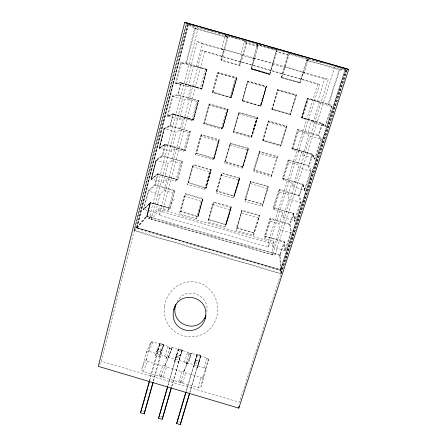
<?xml version="1.0" encoding="UTF-8"?>
<svg xmlns="http://www.w3.org/2000/svg" width="447" height="447" viewBox="0 0 447 447"><rect width="100%" height="100%" fill="white"/><g stroke="black" fill="none" stroke-linecap="round" stroke-linejoin="round"><path stroke-width="0.34" stroke-dasharray="2.23 1.68" d="M345.749 70.112L281.118 270.089L281.113 273.62L280.565 273.821L346.665 69.391M200.865 355.466L197.563 367.836L193.73 366.702L197.066 354.683C198.177 353.851 202.206 355.063 200.301 357.242L189.785 392.488M188.025 24.043L136.67 227.909L136.978 228.143L147.13 216.314L150.684 202.586L150.142 202.72L143.437 209.783L148.287 190.679L154.818 184.622L174.811 190.59L170.044 208.553L150.192 202.966L143.437 209.783M259.226 151.388L259.483 151.941L253.851 171.553L271.446 176.66L271.463 174.961L277.011 156.975L277.587 156.612L259.226 151.388L253.645 170.162L271.798 175.531L271.463 174.961L254.153 169.933L253.645 170.162M264.926 238.681L264.97 236.005L270.301 218.89L270.005 218.27L290.232 224.282L291.271 232.501L285.253 251.153L284.895 250.493L273.553 247.169L273.508 241.19L264.926 238.681L270.306 221.416L270.301 218.89L289.991 224.634L293.673 213.912L293.383 213.225L273.832 207.531L273.268 207.777L278.995 189.355L299.49 195.417L301.054 202.156L294.875 221.315L294.506 220.662L283.007 217.298L282.627 212.291L273.938 209.755L273.832 207.531L279.297 189.981L278.995 189.355M268.446 247.169L268.586 241.022L317.789 84.047L319.594 84.422L268.446 247.169L159.037 215.158L202.038 50.612L319.594 84.422M256.835 44.13L257.992 46.594L251.521 68.838L269.893 74.213L251.203 69.034L270.072 74.565L269.675 73.856L272.564 63.597L276.425 50.41L277.034 49.958L276.956 51.338L270.072 74.565L251.203 69.034L257.55 45.98L256.835 44.13L277.034 49.958M143.66 209.503L148.583 191.148L155.064 185.388L158.059 173.944L157.517 173.917L151.125 179.51L156.104 159.886L162.306 155.36L182.56 161.406L177.733 179.934L157.562 174.179L151.125 179.51M345.771 69.687L281.074 269.809L280.336 270.156L345.296 69.078M197.563 367.836L199.178 361.489C198.68 360.148 194.607 358.952 194.965 361.807L186.103 391.695M159.015 148.41L165.122 144.655L185.555 150.471L190.506 131.457L170.061 125.356L164.133 128.25L159.015 148.41L165.334 144.208L165.625 144.415L162.563 156.132L156.394 160.389L151.343 179.23L156.104 159.886M262.948 140.989L268.569 121.405L286.331 126.495L286.499 127.456L280.777 146.158L262.948 140.989L268.524 122.26L268.301 120.858L286.913 126.132L280.912 145.443L262.573 140.129L268.301 120.858M206.788 311.743C210.029 294.394 184.946 285.583 177.129 301.669M208.257 360.025L207.877 358.511L206.855 357.801L190.5 353.191L189.64 353.583L188.93 354.633L191.433 353.236L188.573 363.115L186.986 363.288L185.98 364.551L189.204 354.052L188.148 352.365L171.871 347.464L170.653 347.705L169.698 348.934L168.329 346.391L152.014 341.787L150.589 342.938L146.175 352.744L141.772 368.931L141.962 370.518L143.196 371.518L199.435 387.99L200.558 387.376L201.049 386.538L205.922 370.462L208.257 360.025L203.469 375.938L201.049 386.538M250.381 181.13L250.633 181.694L244.995 201.318L262.355 206.38L262.523 204.212L267.932 186.673L268.502 186.304L250.381 181.13L244.939 199.435L262.802 204.637L268.502 186.304M262.355 206.38L267.781 188.645L267.932 186.673L250.633 181.694L244.995 201.318M167.748 386.236L176.816 354.499L180.554 355.605L171.419 387.325M182.22 350.135L178.521 348.878L167.921 385.984M257.193 44.56L257.204 45.002L276.425 50.41L269.764 73.951L251.382 68.592L254.181 58.725L241.944 55.204L240.777 54.461L244.57 41.04L245.14 40.772L246.694 42.783L240.084 65.832L221.31 60.434L221.813 60.094L227.791 37.928L227.657 37.297L224.875 34.961L227.657 37.297M149.717 380.576L159.948 343.346L163.658 344.637L153.36 381.66M241.76 210.124L242.006 210.688L236.362 230.328L253.494 235.34L253.807 232.725L259.087 215.616L259.646 215.247L241.76 210.124L236.457 227.97L254.092 233.122L259.646 215.247M253.494 235.34L258.785 218.052L259.087 215.616L242.006 210.688L236.362 230.328M195.507 360.075L195.428 360.377L199.178 361.489L200.843 355.605M221.813 60.094L220.93 59.831L223.601 49.935L221.729 48.986L225.254 35.391L227.361 37.313L221.31 60.434M259.282 153.31L259.483 151.941L277.011 156.975L277.017 158.456L259.282 153.31L253.851 171.553M182.247 350.007L178.403 362.154L174.576 361.02L178.521 348.878M164.133 128.25L159.238 148.141L164.423 128.792L170.162 126.082L173.335 114.371C173.397 112.147 167.977 116.851 167.184 116.365L172.386 95.736L177.951 94.557L198.781 100.659L193.579 120.243L172.721 114.153L167.184 116.365M172.386 95.736L172.844 96.429L178.051 95.278L181.359 82.762L175.52 83.528L180.979 82.784M163.585 344.57L159.266 356.482L155.444 355.348L156.528 351.437L159.786 343.642L163.507 344.743L163.663 344.447M198.781 100.659L198.177 101.016L178.051 95.278L177.738 94.518L180.689 83.036L201.815 89.216L207.157 69.112L185.835 62.882L180.873 62.312L180.946 62.647L181.331 63.044L186.153 63.653L195.311 28.619L195.317 27.898L189.629 24.507M178.18 350.224L178.414 349.157L182.141 350.264M205.922 370.462L205.771 368.859L204.843 367.965L188.573 363.115M204.536 367.847L206.855 357.801L208.168 359.075L208.19 360.338M198.468 387.94L200.971 377.307L202.759 376.972L203.469 375.938L202.497 377.139L200.971 377.307L185.695 372.776L184.684 372.072L184.086 370.842L191.433 353.236L184.242 370.563M270.005 218.27L264.423 236.228L264.97 236.005L284.51 241.872L280.157 255.516L146.951 216.694L150.527 203.027M182.56 161.406L181.99 161.758L177.314 179.381L175.721 181.13L167.083 178.61L163.272 182.382L151.65 179.068L156.187 160.155L168.078 163.848L171.749 160.702L174.906 148.611L183.661 151.153L185.142 149.885L189.936 131.804L190.506 131.457M174.906 148.611L171.33 151.332L159.545 147.985L164.211 128.54L176.269 132.29L179.694 130.228L182.929 117.812L191.802 120.383L193.227 119.679L198.177 101.016L196.797 101.53L187.852 98.943L184.684 99.86L172.844 96.429L167.865 116.03L167.446 116.125M134.011 230.289L136.301 227.64L136.905 227.674L280.604 269.792L281.118 270.089L281.247 273.413L134.011 230.289L186.075 23.87M99.312 364.651L101.346 361.249L186.516 23.412M186.55 24.172L134.307 230.92L280.761 273.804L280.414 270.089L345.268 69.274L335.211 66.396M136.301 227.64L187.857 24.155L188.433 24.384L136.905 227.674L134.391 230.948M227.59 37.883L227.752 37.615L227.791 37.928L194.641 28.401L187.852 24.373L188.321 24.479L136.955 228.048L280.509 270.161L281.074 269.809L280.414 255.259L279.883 254.857L147.287 216.046L146.61 216.091L136.531 227.545L281.074 269.809M175.52 83.528L180.873 62.312M187.852 98.943L191.176 86.193L188.114 86.634L176.207 83.203L181.331 63.044C189.651 65.586 198.133 67.497 206.548 69.464L207.157 69.112M193.579 120.243L198.177 101.016M201.815 89.216L206.548 69.464L186.153 63.653L185.835 62.882L194.641 28.401L195.317 27.898L227.389 37.107M149.086 218.862L148.773 218.259L150.835 215.795L151.354 215.812L149.019 218.829L198.513 26.854M151.421 219.471L197.378 41.66L328.355 79.303L272.631 254.958L151.421 219.471L158.707 210.727L159.462 207.844L167.988 210.336L169.687 208.14L174.246 190.958L174.811 190.59M170.044 208.553L169.687 208.14L150.388 202.575L143.962 209.336L155.427 212.61L160.11 194.568L164.01 190.394L167.083 178.61M163.272 182.382L168.078 163.848M171.33 151.332L176.269 132.29M198.44 100.86L193.383 119.908L173.386 113.89L167.865 116.03L179.605 119.427L184.684 99.86M188.114 86.634L193.333 66.514M149.415 380.788L158.143 348.967L161.864 350.252L153.081 381.878M159.663 344.738L159.948 343.346M196.227 66.81L202.228 43.789L197.378 41.66M159.037 215.158L163.054 210.163L204.709 51.522L202.038 50.612M182.203 350.085L171.564 387.068M167.988 210.336L172.603 192.903L174.246 190.958L154.763 185.181L157.517 173.917M175.721 181.13L180.459 163.239L181.99 161.758L162.255 155.919L165.077 144.37M183.661 151.153L188.522 132.787L189.936 131.804L170.162 126.082L169.849 125.333L173.011 113.907M191.802 120.383L196.797 101.53M205.296 69.419L200.172 88.791L201.625 88.869L206.81 69.313M181.376 82.879L201.463 88.623L206.548 69.464M189.975 392.12L200.301 357.242L196.591 356.142L186.136 391.404M180.437 211.593L180.867 211.409L197.831 216.46L202.793 198.954L198.015 216.734L203.117 198.753L202.541 199.122L197.686 216.32L196.445 218.656L179.364 213.666L184.075 196.25L185.511 194.205L185.287 193.646L203.117 198.753L198.015 216.734L180.437 211.593L185.287 193.646M188.198 182.896L188.64 182.683L205.821 187.801L210.906 169.843L206 188.086L211.235 169.648L210.654 170.011L205.67 187.645L204.553 189.534L187.248 184.488L192.076 166.619L193.4 165.044L193.171 164.49L211.235 169.648L206 188.086L188.198 182.896L193.171 164.49M212.873 159.64L217.968 141.33L218.974 140.146L213.867 158.232L212.873 159.64L195.339 154.545L200.295 136.206L201.496 135.123L218.974 140.146L219.561 139.782L201.262 134.581L196.155 153.461L214.258 158.814L219.561 139.782M221.416 128.959L226.646 110.158L227.512 109.493L222.276 128.049L221.416 128.959L203.642 123.813L208.732 104.978L209.805 104.419L227.512 109.493L228.11 109.141L209.565 103.877L204.324 123.26L222.6 128.552L228.11 109.141L222.6 128.552L227.769 109.342L222.416 128.244L204.793 122.986L204.324 123.26M212.169 92.255L217.398 72.906L236.284 78.029L236.882 77.677L218.086 72.364L212.705 92.261L231.228 97.608L236.882 77.677L231.228 97.608L236.541 77.879L231.049 97.284L213.191 91.953L212.169 92.255L230.183 97.452L230.909 97.072L236.284 78.029L235.558 78.141L217.398 72.906M150.589 342.938L146.135 359.259L146.376 360.489L147.566 361.455L162.809 365.981L164.317 365.814L165.155 364.903L172.179 347.531L169.698 348.934M182.164 350.336L178.403 362.154M196.445 218.656L201.284 201.273L202.541 199.122L185.511 194.205L180.867 211.409L179.364 213.666M204.553 189.534L209.52 171.693L210.654 170.011L193.4 165.044L188.64 182.683L187.248 184.488M230.183 97.452L235.558 78.141M241.944 55.204L239.19 65.089L240.084 65.832M214.068 158.495L219.226 139.984L214.258 158.814L213.867 158.232L196.613 153.215L196.155 153.461M159.266 356.482L160.361 352.571L163.507 344.743M254.181 58.725L253.483 58.116L257.204 45.002L257.992 46.594L246.057 43.175L244.57 41.04L225.271 35.838L227.791 37.928M208.425 219.773L213.504 201.882L231.362 206.995L226.031 224.919L208.425 219.773L208.883 219.594L225.724 224.517L226.031 224.919L231.362 206.995L225.858 224.651L231.038 207.19L230.009 209.654L224.947 226.992L207.844 221.991L212.772 204.625L213.733 202.441L213.504 201.882M216.544 191.16L221.757 172.805L239.843 177.967L234.379 196.356L216.544 191.16L217.018 190.953L234.077 195.92L234.379 196.356L239.843 177.967L234.206 196.071L239.514 178.169L238.625 180.158L233.429 197.948L216.097 192.897L221.159 175.079L221.991 173.363L221.757 172.805M224.875 161.803L230.222 142.973L248.549 148.192L243.006 167.167L224.875 161.803L225.361 161.568L242.643 166.591L243.006 167.167L248.549 148.192M233.423 131.686L238.91 112.359L257.483 117.628L251.734 136.989L233.423 131.686L233.921 131.424L251.432 136.491L251.734 136.989L257.483 117.628L251.56 136.681L257.148 117.829L256.55 118.801L251.069 137.553L233.273 132.396L238.603 113.611L239.162 112.907L238.91 112.359M242.196 100.776L247.828 80.935L266.658 86.254L260.752 106.129L242.196 100.776L242.71 100.474L248.091 81.471L247.828 80.935M242.822 166.848L248.219 148.393L242.134 168.145L224.573 163.043L229.764 144.75L230.468 143.526L230.222 142.973M242.201 100.921L247.677 81.633L266.066 86.606L266.658 86.254L260.752 106.129L266.317 86.455L260.579 105.81L242.71 100.474L242.201 100.921L260.249 106.135L266.066 86.606L260.249 106.135M157.858 350.342L159.786 343.642L157.741 350.772L161.462 351.878M178.414 349.157L176.347 356.287L180.068 357.393M182.661 383.247L185.695 372.776M242.134 168.145L247.968 148.555L230.468 143.526L225.361 161.568L224.573 163.043M195.093 361.377L197.066 354.683L200.798 355.79M304.759 190.662L302.731 184.063L304.759 190.662L311.106 170.977L309.128 165.72L288.22 159.691L282.342 178.593L283.001 178.319L302.725 184.114L298.875 195.758L300.406 202.357L294.506 220.662L293.383 213.225L289.762 224.042L290.639 232.675L284.895 250.493L284.27 241.648L279.794 255.153L280.509 270.161M196.591 356.142L197.144 354.365M193.73 366.702L194.886 362.808L198.725 363.942M281.034 77.722L287.957 54.607L276.956 51.338L276.201 51.707L288.265 55.283L289.153 53.634L288.946 53.377L287.862 54.456L288.265 55.283L281.632 77.37L281.034 77.722L300.049 83.192L307.178 60.222L309.089 59.155L306.491 60.401L299.758 82.583L300.049 83.192M271.737 109.303L277.621 89.517L296.484 94.848L290.321 114.667L271.737 109.303L272.279 109.012L290.058 114.141L290.321 114.667M272.29 109.61L277.894 90.059L295.897 95.205L296.238 95.619L290.366 114.829L272.29 109.61L278.012 90.372L277.621 89.517M307.463 98.111L301.328 117.846L301.898 117.561L322.17 123.422L325.349 126.898L332.121 105.889L328.707 104.034L307.463 98.111L307.771 98.692L328.109 104.531L328.707 104.374L339.737 69.76L339.161 69.911L306.491 60.401L308.447 59.602L304.407 72.749L303.217 72.816L300.211 82.645L281.632 77.37L284.812 67.525L285.298 67.257L289.215 54.081L308.447 59.602L308.754 59.261M332.121 105.889L331.568 106.269L325.125 126.266L312.961 122.679L311.475 120.919L302.423 118.31L301.898 117.561L307.637 98.452L301.658 117.667L322.17 123.422L325.349 126.898M271.446 176.66L277.587 156.612M291.768 148.588L297.685 129.25L318.694 135.234L321.494 138.849L314.906 159.277L312.324 154.137L292.321 148.337L291.768 148.588L312.649 154.785L309.128 165.72L308.653 166.178L288.522 160.311L288.22 159.691M301.898 117.561L307.771 98.692L317.526 101.754L319.253 102.793L331.568 106.269L328.109 104.531L328.171 104.224L339.161 69.911L339.524 69.291L345.503 68.883M273.938 209.755L279.459 192.037L279.297 189.981L299.25 195.769L303.021 184.767L282.342 178.593M283.186 180.074L288.851 161.887L288.522 160.311L283.001 178.319L283.186 180.074L291.992 182.633L292.718 186.617L304.379 190.014L310.442 171.212L308.369 166.128L312.179 154.176L314.906 159.277M321.494 138.849L320.963 139.19L314.694 158.64L302.697 155.087L301.602 152.187L292.673 149.6L298.495 130.926L297.685 129.25M302.423 118.31L308.402 99.128M224.947 226.992L230.792 207.363L213.733 202.441L208.883 219.594L207.844 221.991M272.631 254.958L272.609 244.04L273.508 241.19M273.553 247.169L279.196 229.339L278.95 223.941L282.627 212.291M283.007 217.298L288.801 198.988L288.22 194.59L291.992 182.633M292.718 186.617L298.674 167.804L297.73 164.462L301.602 152.187M292.673 149.6L292.321 148.337L298.043 129.954L318.108 135.737L320.963 139.19L308.821 135.748L307.497 133.53L311.475 120.919M317.526 101.754L324.712 78.996L328.355 79.303M233.429 197.948L239.268 178.336L221.991 173.363L217.018 190.953L216.097 192.897M302.697 155.087L308.821 135.748M312.961 122.679L319.253 102.793M334.831 66.698L274.827 255.231L148.823 218.276M346.928 70.168L239.396 402.272L101.346 361.249M347.079 70.14L281.247 273.413M196.719 355.717L197.066 354.683L194.965 361.807L198.691 362.914M174.576 361.02L176.816 354.499M251.069 137.553L256.896 117.991L239.162 112.907L233.921 131.424L233.273 132.396M146.175 352.744L147.152 351.476L148.722 351.297L164.652 356.019L166.787 357.561L168.636 357.203L187.6 363.065M162.915 377.38L166.619 367.11L181.879 371.641L183.108 371.602L184.086 370.842M168.636 357.203L172.179 347.531L161.238 375.379L160.529 376.033M161.507 374.793L161.468 375.765L161.037 375.636M165.155 364.903L165.267 364.607L164.58 365.64L162.809 365.981L158.97 376.206L160.238 376.167L162.613 377.262M181.27 380.66L180.275 381.9M164.652 356.019L168.329 346.391L168.625 346.503L169.966 348.353L166.066 358.645L166.787 357.561L166.027 357.337L165.491 356.51M322.019 123.478L318.108 135.737L318.884 135.312L322.499 124.082L301.328 117.846M155.444 355.348L158.143 348.967M143.196 371.518L147.566 361.455L146.197 358.947L141.772 368.931M148.722 351.297L152.947 341.832L150.483 343.24M146.985 216.538L150.192 202.966L147.13 216.314L146.61 216.091L150.142 202.72M281.118 270.089L280.33 270.474M170.782 203.782L174.403 199.166M136.67 227.909L146.61 216.091L146.951 216.694M155.427 212.61L159.462 207.844M258.036 46.281L257.595 45.778L246.23 42.711L239.771 65.262L220.93 59.831M195.339 154.545L196.613 153.215L201.496 135.123L201.262 134.581M279.8 255.583L279.794 255.153L280.414 255.259M151.65 179.068L158.065 173.777L177.314 179.381L177.733 179.934M156.394 160.389L162.255 155.919M195.317 27.898L195.395 28.222L194.641 28.401M203.642 123.813L204.793 122.986L209.805 104.419L209.565 103.877M311.106 170.977L310.442 171.212L298.674 167.804M301.054 202.156L300.406 202.357L288.801 198.988M159.238 148.141L165.334 144.208M159.545 147.985L165.636 144.225L185.142 149.885L185.555 150.471M212.705 92.261L213.191 91.953L218.332 72.9L218.086 72.364M291.271 232.501L290.639 232.675L279.196 229.339M286.913 126.132L286.331 126.495L280.638 144.951L280.777 146.158M296.484 94.848L295.897 95.205L290.058 114.141L290.366 114.829M164.423 128.792L169.927 125.797M262.573 140.129L263.099 139.872L280.638 144.951L280.912 145.443M179.605 119.427L182.929 117.812M244.939 199.435L245.437 199.233L262.523 204.212L262.802 204.637M236.457 227.97L236.938 227.797L253.807 232.725L254.092 233.122M306.776 60.11L339.524 69.291L339.854 69.978L345.112 69.721M176.207 83.203L181.359 82.762L201.463 88.623M165.463 144.727L185.36 150.153M181.303 83.287L201.625 88.869M157.897 174.246L177.537 179.627M173.335 114.371L193.383 119.908M189.103 24.579L197.82 27.071M201.167 28.032L215.912 32.251M218.594 33.017L221.276 33.788M223.958 34.553L238.704 38.772M242.05 39.733L244.732 40.498M247.415 41.269L262.16 45.488M268.859 47.404L280.258 50.667M282.934 51.433L285.616 52.204M288.969 53.159L303.044 57.188M306.396 58.149L309.073 58.915M312.425 59.876L323.147 62.943M188.321 24.479L345.28 69.525M221.729 48.986L240.777 54.461M253.483 58.116L272.564 63.597M285.298 67.257L304.407 72.749M202.228 43.789L223.601 49.935M272.553 64.005L284.812 67.525M303.217 72.816L324.712 78.996M204.709 51.522L317.789 84.047M251.382 68.592L269.675 73.856M281.884 77.37L300.211 82.645M247.677 81.633L265.876 86.874M278.012 90.372L296.238 95.619M173.402 113.985L193.227 119.679M292.092 148.421L312.179 154.176M208.732 104.978L226.646 110.158M238.603 113.611L256.55 118.801M268.524 122.26L286.499 127.456M298.495 130.926L307.497 133.53M179.694 130.228L188.522 132.787M200.295 136.206L217.968 141.33M229.764 144.75L247.47 149.885M288.851 161.887L297.73 164.462M171.749 160.702L180.459 163.239M192.076 166.619L209.52 171.693M221.159 175.079L238.625 180.158M250.281 183.549L267.781 188.645M279.459 192.037L288.22 194.59M164.01 190.394L172.603 192.903M184.075 196.25L201.284 201.273M212.772 204.625L230.009 209.654M241.514 213.012L258.785 218.052M270.306 221.416L278.95 223.941M169.687 208.14L150.432 202.608L150.684 202.737M163.054 210.163L268.586 241.022M158.707 210.727L272.609 244.04M136.631 228.411L280.621 270.558M273.268 207.777L293.5 213.8L294.875 221.315L293.623 213.454M160.11 194.568L148.583 191.148L148.287 190.679M264.423 236.228L284.393 242.196L285.253 251.153M159.545 345.168L163.25 346.269L161.713 350.381L157.97 349.275M178.062 350.655L181.767 351.75L180.437 355.929L176.688 354.823M156.528 351.437L160.361 352.571M175.693 357.119L179.532 358.254M188.93 354.633L188.902 353.365L187.584 352.091L184.583 361.93L187.287 363.154M166.027 357.337L166.547 357.784M185.639 362.668L186.472 363.696M180.789 381.503L181.219 381.632L180.99 381.252L184.354 370.267L183.656 371.301L181.879 371.641L178.711 382.073L179.979 382.034L182.359 383.129M142.571 410.994L143.766 411.352M160.507 416.341L162.3 416.878M178.459 421.7L179.655 422.057M166.619 367.11L165.608 366.411L165.004 365.177M194.808 28.306L195.311 28.619M279.883 254.857L280.314 255.198M322.443 123.69L325.125 126.266M244.57 41.04L246.23 42.711M151.103 216.499L150.835 215.795M166.111 357.656L166.34 358.047M186.036 363.567L186.265 363.953M312.593 154.399L314.872 158.936M302.971 184.304L304.675 190.321M164.58 306.525C160.836 342.469 211.995 348.52 217.393 313.056C219.784 298.719 209.241 283.504 194.557 281.901C179.906 280.018 165.982 292.047 164.58 306.525"/><path stroke-width="0.67" d="M238.81 408.133L348.699 69.402L184.74 22.35L98.301 366.356L238.81 408.133L239.005 406.178M186.466 22.892L346.973 68.832M205.028 318.689C211.615 295.568 176.487 288.237 173.324 312.084C170.782 334.423 203.1 337.53 205.894 315.554M176.057 304.038C168.43 324.036 198.217 335.915 205.776 315.521M185.941 392.069L176.649 423.572L180.264 424.65L189.584 393.153M153.17 382.325L144.141 413.877L140.537 412.799L149.415 380.788M145.454 395.941L140.537 412.799M145.823 394.606L147.678 387.923M148.052 386.588L149.533 381.246M144.141 413.877L152.896 382.543M171.369 387.739L162.194 419.258L158.584 418.18L167.558 386.901M167.726 386.655L158.584 418.18M162.194 419.258L171.229 387.99M176.649 423.572L185.907 392.354M180.264 424.65L189.578 393.449M173.844 309.486L175.61 305.267M186.623 22.993L187.975 23.428M347.14 69.503L348.699 69.402M184.74 22.35L185.924 23.054M346.928 68.715L347.14 69.257"/></g></svg>
